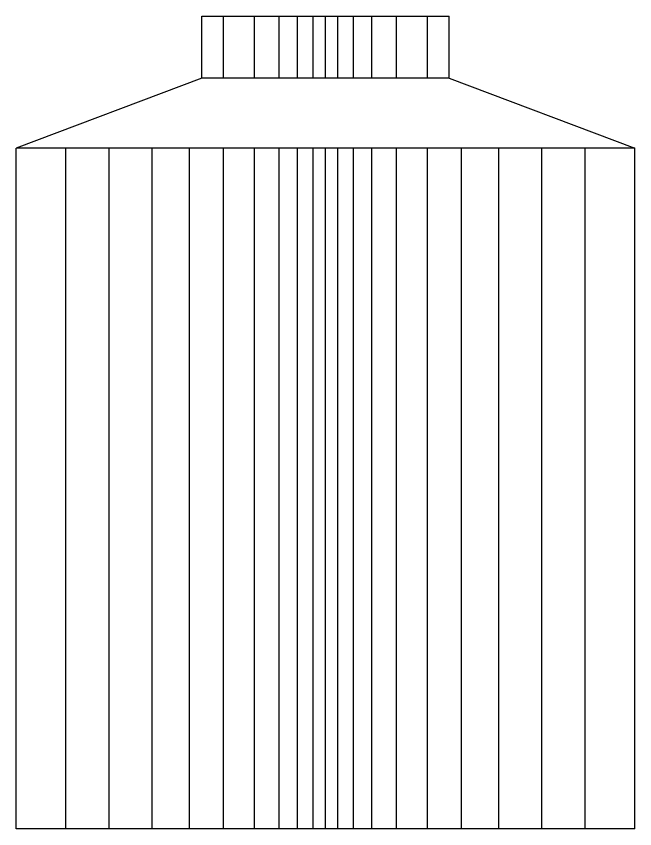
# Model space of a CAD drawing. Header units: metres. Extents: x -1 to 113, y -70 to 21.
# Drawn here: x 11.862 to 12.862, y -30.601 to -29.288 of the extents above; entities that cross this region are included whole.
import ezdxf

# ---------------------------------------------------------------- set-up
doc = ezdxf.new("R2010")
doc.units = ezdxf.units.M
doc.header["$LTSCALE"] = 0.5

# ---------------------------------------------------------------- blocks, each defined once
blk = doc.blocks.new('A$C1FE828F3')
for p, q in [((0.3072, 1.3445), (0.7168, 1.3445)), ((0.3072, 1.2421), (0.3072, 1.3445)), ((0.343, 1.2421), (0.343, 1.3445)), ((0.3942, 1.2421), (0.3942, 1.3445)), ((0.4352, 1.2421), (0.4352, 1.3445)), ((0.4659, 1.2421), (0.4659, 1.3445)), ((0.4915, 1.2421), (0.4915, 1.3445)), ((0.512, 1.2421), (0.512, 1.3445)), ((0.5325, 1.2421), (0.5325, 1.3445)), ((0.5581, 1.2421), (0.5581, 1.3445)), ((0.5888, 1.2421), (0.5888, 1.3445)), ((0.6298, 1.2421), (0.6298, 1.3445)), ((0.681, 1.2421), (0.681, 1.3445)), ((0.7168, 1.2421), (0.7168, 1.3445)), ((0.3072, 1.2421), (0, 1.1264)), ((0.7168, 1.2421), (0.3072, 1.2421)), ((0.7168, 1.2421), (1.024, 1.1264)), ((1.024, 1.1264), (0, 1.1264)), ((0, 0), (0, 1.1264)), ((0.0819, 0), (0.0819, 1.1264)), ((0.1536, 0), (0.1536, 1.1264)), ((0.2253, 0), (0.2253, 1.1264)), ((0.2253, 0), (0.2253, 1.1264)), ((0.2867, 0), (0.2867, 1.1264)), ((0.343, 0), (0.343, 1.1264)), ((0.3942, 0), (0.3942, 1.1264)), ((0.4352, 0), (0.4352, 1.1264)), ((0.4659, 0), (0.4659, 1.1264)), ((0.4915, 0), (0.4915, 1.1264)), ((0.512, 0), (0.512, 1.1264)), ((0.5325, 0), (0.5325, 1.1264)), ((0.5581, 0), (0.5581, 1.1264)), ((0.5888, 0), (0.5888, 1.1264)), ((0.6298, 0), (0.6298, 1.1264)), ((0.681, 0), (0.681, 1.1264)), ((0.7373, 0), (0.7373, 1.1264)), ((0.7987, 0), (0.7987, 1.1264)), ((0.8704, 0), (0.8704, 1.1264)), ((0.9421, 0), (0.9421, 1.1264)), ((1.024, 0), (1.024, 1.1264)), ((1.024, 0), (0, 0))]:
    blk.add_line(p, q)

msp = doc.modelspace()

# ---------------------------------------------------------------- block references
at = {"xscale": 0.9765625000011369, "yscale": 0.9765625000011369, "zscale": 0.9765625000011369}
msp.add_blockref('A$C1FE828F3', (11.8623, -30.6011), dxfattribs=at)

doc.saveas('drawing.dxf')
